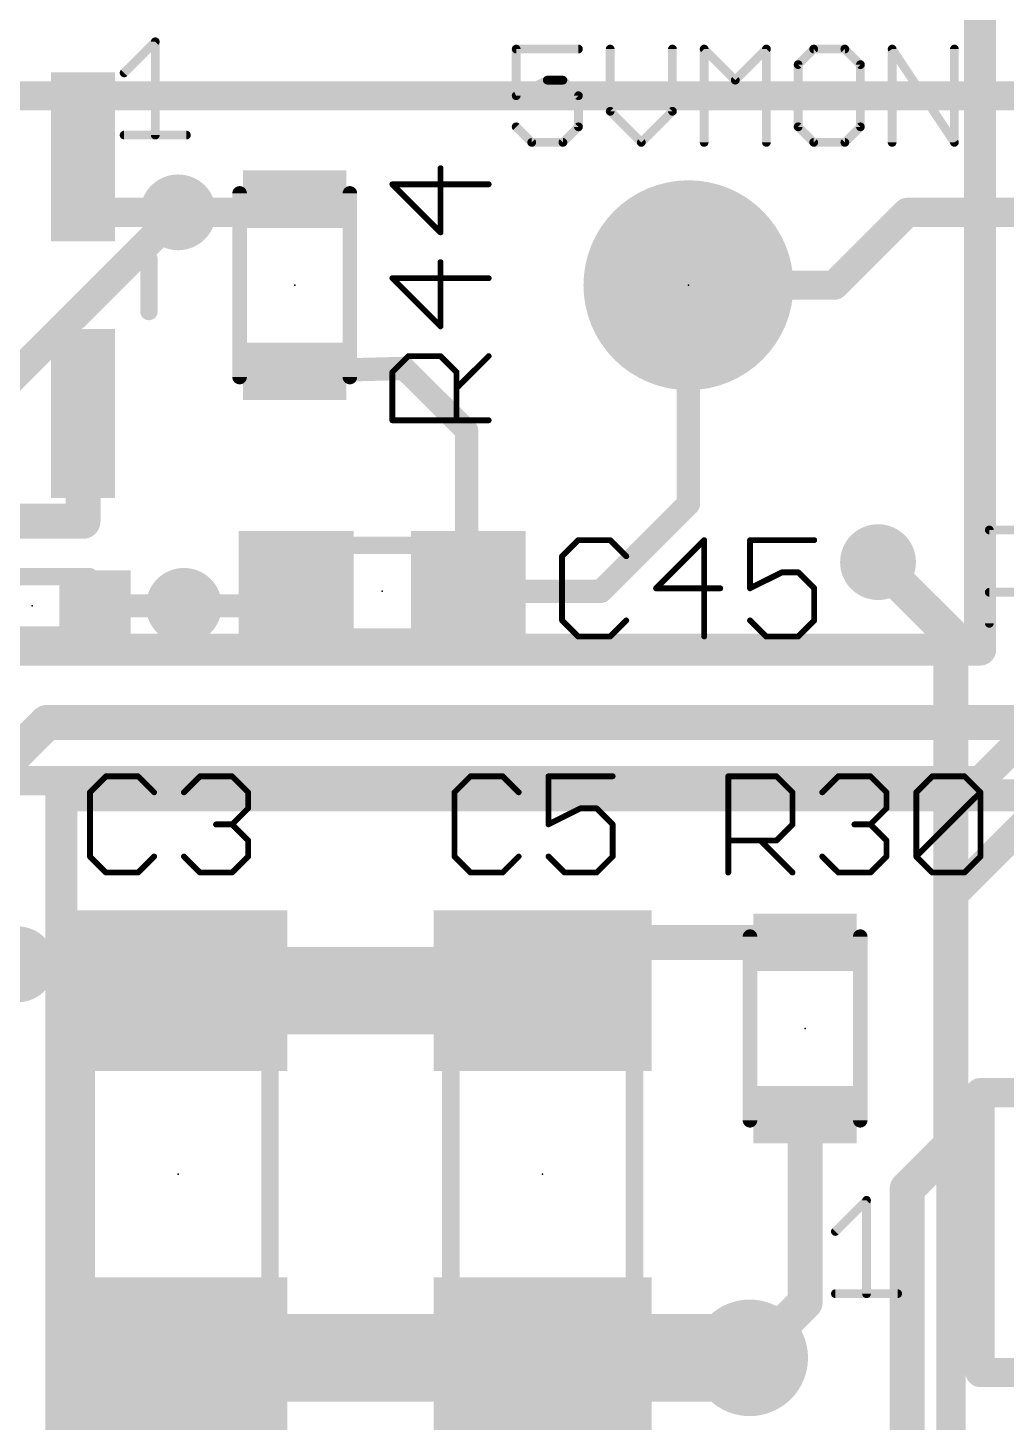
# Model space of a CAD drawing. Extents: x -19 to 124, y 0 to 88.
# Drawn here: x 31.08 to 39.6, y 44.07 to 56.22 of the extents above; entities that cross this region are included whole.
import ezdxf

# ---------------------------------------------------------------- set-up
doc = ezdxf.new("R2010")
doc.units = 0
for name, color, linetype in [('1', 12, 'CONTINUOUS'), ('15', 21, 'CONTINUOUS'), ('16', 132, 'CONTINUOUS'), ('17', 110, 'CONTINUOUS'), ('18', 110, 'CONTINUOUS'), ('2', 110, 'CONTINUOUS'), ('21', 253, 'CONTINUOUS'), ('23', 53, 'CONTINUOUS'), ('25', 253, 'CONTINUOUS')]:
    doc.layers.add(name, color=color, linetype=linetype)

# ---------------------------------------------------------------- blocks, each defined once
blk = doc.blocks.new('ROUNDP')
at = {"const_width": 0.5}
blk.add_lwpolyline([(0, -0.25, 1), (0, 0.25, 1), (0, -0.25)], format="xyb", dxfattribs=at)
blk = doc.blocks.new('RECT')
blk.add_solid([(-0.5, -0.5), (0.5, -0.5), (-0.5, 0.5), (0.5, 0.5)])
blk = doc.blocks.new('ROUNDV')
at = {"const_width": 0.5}
blk.add_lwpolyline([(0, -0.25, 1), (0, 0.25, 1), (0, -0.25)], format="xyb", dxfattribs=at)

msp = doc.modelspace()

# ---------------------------------------------------------------- linework, layer by layer
at = {"layer": '1'}
for points, const_width in [([(31.557, 54.61), (31.557, 55.0926)], 0.254), ([(33.311, 54.61), (33.401, 54.725)], 0.254), ([(32.385, 54.61), (31.557, 54.61)], 0.254), ([(32.385, 54.61), (33.311, 54.61)], 0.254), ([(36.83, 52.07), (36.83, 53.975)], 0.2032), ([(33.401, 53.225), (34.3546, 53.25)], 0.2032), ([(34.3546, 53.25), (34.8996, 52.705)], 0.2032), ([(31.557, 52.8574), (31.557, 51.9176)], 0.3048), ([(34.8996, 52.705), (34.8996, 51.3214)], 0.2032), ([(36.068, 51.308), (36.83, 52.07)], 0.2032), ([(31.557, 51.9176), (30.607, 51.9176)], 0.3048), ([(39.116, 50.927), (38.481, 51.562)], 0.3048), ([(33.286, 51.181), (33.413, 51.308)], 0.2032), ([(34.8996, 51.3214), (34.913, 51.308)], 0.2032), ([(34.913, 51.308), (36.068, 51.308)], 0.2032), ([(31.6611, 51.181), (32.4358, 51.181)], 0.2032), ([(32.4358, 51.181), (33.286, 51.181)], 0.2032), ([(39.116, 46.482), (39.116, 50.927)], 0.3048), ([(35.98, 48.248), (35.56, 47.828)], 0.254), ([(37.846, 48.248), (35.98, 48.248)], 0.3048), ([(32.055, 48.0568), (30.988, 48.0568)], 0.3048), ([(32.055, 47.498), (32.055, 48.0568)], 0.3048), ([(35.56, 47.828), (32.385, 47.828)], 0.762), ([(32.055, 47.498), (32.385, 47.828)], 0.3048), ([(37.846, 46.748), (37.846, 45.1104)], 0.3048), ([(38.735, 46.101), (39.116, 46.482)], 0.3048), ([(38.735, 39.932), (38.735, 46.101)], 0.3048), ([(37.846, 45.1104), (37.3634, 44.6278)], 0.3048), ([(32.385, 44.628), (32.385, 40.005)], 0.762), ([(32.385, 44.628), (35.56, 44.628)], 0.762), ([(35.56, 44.628), (35.56, 44.6278)], 0.762), ([(35.56, 44.6278), (37.3634, 44.6278)], 0.762)]:
    msp.add_lwpolyline(points, dxfattribs=dict(at, const_width=const_width))
for points, const_width in [([(31.6205, 55.0926, 1), (31.4935, 55.0926)], 0.127), ([(33.451, 54.6859, 1), (33.351, 54.7641)], 0.127), ([(31.557, 54.6735, 1), (31.557, 54.5465)], 0.127), ([(32.385, 54.6735, 1), (32.385, 54.5465)], 0.127), ([(32.385, 54.5465, 1), (32.385, 54.6735)], 0.127), ([(33.261, 54.6491, 1), (33.361, 54.5709)], 0.127), ([(33.311, 54.5465, 1), (33.311, 54.6735)], 0.127), ([(31.4935, 54.61, 1), (31.6205, 54.61)], 0.127), ([(36.8808, 53.975, 1), (36.7792, 53.975)], 0.1016), ([(34.3905, 53.2859, 1), (34.3187, 53.2141)], 0.1016), ([(34.3559, 53.1992, 1), (34.3533, 53.3008)], 0.1016), ([(33.3997, 53.2758, 1), (33.4023, 53.1742)], 0.1016), ([(31.6332, 52.8574, 1), (31.4808, 52.8574)], 0.1524), ([(34.9504, 52.705, 1), (34.8488, 52.705)], 0.1016), ([(34.8637, 52.6691, 1), (34.9355, 52.7409)], 0.1016), ([(36.8659, 52.0341, 1), (36.7941, 52.1059)], 0.1016), ([(31.557, 51.8414, 1), (31.557, 51.9938)], 0.1524), ([(36.7792, 52.07, 1), (36.8808, 52.07)], 0.1016), ([(31.4808, 51.9176, 1), (31.6332, 51.9176)], 0.1524), ([(38.5349, 51.6159, 1), (38.4271, 51.5081)], 0.1524), ([(33.4489, 51.2721, 1), (33.3771, 51.3439)], 0.1016), ([(34.9355, 51.3573, 1), (34.8637, 51.2855)], 0.1016), ([(34.913, 51.3588, 1), (34.913, 51.2572)], 0.1016), ([(34.8771, 51.2721, 1), (34.9489, 51.3439)], 0.1016), ([(36.0321, 51.3439, 1), (36.1039, 51.2721)], 0.1016), ([(36.068, 51.2572, 1), (36.068, 51.3588)], 0.1016), ([(31.6611, 51.2318, 1), (31.6611, 51.1302)], 0.1016), ([(32.4358, 51.2318, 1), (32.4358, 51.1302)], 0.1016), ([(32.4358, 51.1302, 1), (32.4358, 51.2318)], 0.1016), ([(33.286, 51.1302, 1), (33.286, 51.2318)], 0.1016), ([(34.8488, 51.3214, 1), (34.9504, 51.3214)], 0.1016), ([(33.2501, 51.2169, 1), (33.3219, 51.1451)], 0.1016), ([(39.1922, 50.927, 1), (39.0398, 50.927)], 0.1524), ([(39.0621, 50.8731, 1), (39.1699, 50.9809)], 0.1524), ([(35.98, 48.3242, 1), (35.98, 48.1718)], 0.1524), ([(36.0249, 48.2031, 1), (35.9351, 48.2929)], 0.127), ([(37.846, 48.1718, 1), (37.846, 48.3242)], 0.1524), ([(32.1312, 48.0568, 1), (31.9788, 48.0568)], 0.1524), ([(32.055, 47.9806, 1), (32.055, 48.133)], 0.1524), ([(32.385, 48.0185, 1), (32.385, 47.6375)], 0.381), ([(35.56, 47.6375, 1), (35.56, 48.0185)], 0.381), ([(32.4389, 47.7741, 1), (32.3311, 47.8819)], 0.1524), ([(35.5151, 47.8729, 1), (35.6049, 47.7831)], 0.127), ([(32.0011, 47.5519, 1), (32.1089, 47.4441)], 0.1524), ([(31.9788, 47.498, 1), (32.1312, 47.498)], 0.1524), ([(37.9222, 46.748, 1), (37.7698, 46.748)], 0.1524), ([(39.0398, 46.482, 1), (39.1922, 46.482)], 0.1524), ([(39.1699, 46.4281, 1), (39.0621, 46.5359)], 0.1524), ([(38.8112, 46.101, 1), (38.6588, 46.101)], 0.1524), ([(38.6811, 46.1549, 1), (38.7889, 46.0471)], 0.1524), ([(37.8999, 45.0565, 1), (37.7921, 45.1643)], 0.1524), ([(37.7698, 45.1104, 1), (37.9222, 45.1104)], 0.1524), ([(32.5755, 44.628, 1), (32.1945, 44.628)], 0.381), ([(32.385, 44.8185, 1), (32.385, 44.4375)], 0.381), ([(35.7505, 44.628, 1), (35.3695, 44.628)], 0.381), ([(35.56, 44.8183, 1), (35.56, 44.4373)], 0.381), ([(35.56, 44.4375, 1), (35.56, 44.8185)], 0.381), ([(37.3634, 44.4373, 1), (37.3634, 44.8183)], 0.381), ([(35.3695, 44.6278, 1), (35.7505, 44.6278)], 0.381), ([(37.3095, 44.6817, 1), (37.4173, 44.5739)], 0.1524)]:
    msp.add_lwpolyline(points, format="xyb", dxfattribs=dict(at, const_width=const_width))
at = {"layer": '15', "const_width": 0.2794}
for points in [[(39.37, 50.8), (39.37, 78.232)], [(10.922, 50.8), (39.37, 50.8)], [(31.369, 49.53), (31.369, 43.18)], [(40.64, 49.53), (31.369, 49.53)]]:
    msp.add_lwpolyline(points, dxfattribs=at)
at = {"layer": '15', "const_width": 0.1397}
for points in [[(39.37, 50.7302, 1), (39.37, 50.8699)], [(39.3002, 50.8, 1), (39.4399, 50.8)], [(31.369, 49.5999, 1), (31.369, 49.4601)], [(31.4388, 49.53, 1), (31.2992, 49.53)]]:
    msp.add_lwpolyline(points, format="xyb", dxfattribs=at)
at = {"layer": '16', "const_width": 0.254}
for points in [[(28.194, 55.626), (42.037, 55.626)], [(30.1244, 52.3494), (32.385, 54.61)], [(38.1, 53.975), (38.735, 54.61)], [(44.45, 54.61), (38.735, 54.61)], [(36.83, 53.975), (38.1, 53.975)], [(39.37, 49.657), (43.18, 53.467)], [(39.116, 48.641), (42.799, 52.324)], [(21.844, 49.657), (39.37, 49.657)], [(39.116, 36.068), (39.116, 48.641)]]:
    msp.add_lwpolyline(points, dxfattribs=at)
at = {"layer": '16', "const_width": 0.127}
for points in [[(32.4299, 54.5651, 1), (32.3401, 54.6549)], [(38.735, 54.6735, 1), (38.735, 54.5465)], [(38.7799, 54.5651, 1), (38.6901, 54.6549)], [(36.83, 54.0385, 1), (36.83, 53.9115)], [(38.0551, 54.0199, 1), (38.1449, 53.9301)], [(38.1, 53.9115, 1), (38.1, 54.0385)], [(39.3251, 49.7019, 1), (39.4149, 49.6121)], [(39.37, 49.5935, 1), (39.37, 49.7205)], [(39.1795, 48.641, 1), (39.0525, 48.641)], [(39.0711, 48.6859, 1), (39.1609, 48.5961)]]:
    msp.add_lwpolyline(points, format="xyb", dxfattribs=at)
at = {"layer": '2', "const_width": 0.3048}
for points in [[(29.845, 48.768), (31.242, 50.165)], [(31.242, 50.165), (48.26, 50.165)]]:
    msp.add_lwpolyline(points, dxfattribs=at)
at = {"layer": '2', "const_width": 0.1524}
for points in [[(31.242, 50.2412, 1), (31.242, 50.0888)], [(31.2959, 50.1111, 1), (31.1881, 50.2189)]]:
    msp.add_lwpolyline(points, format="xyb", dxfattribs=at)
at = {"layer": '21'}
for points, const_width in [([(31.9151, 55.8254), (32.1863, 56.0966)], 0.0762), ([(32.1863, 56.0966), (32.1863, 55.2831)], 0.0762), ([(31.9151, 55.2831), (32.4574, 55.2831)], 0.0762), ([(32.921, 54.775), (32.921, 53.175)], 0.127), ([(33.881, 53.175), (33.881, 54.775)], 0.127), ([(32.131, 53.7464), (32.131, 54.2036)], 0.1524), ([(34.963, 51.708), (33.363, 51.708)], 0.1524), ([(33.363, 51.708), (33.363, 50.908)], 0.1524), ([(34.963, 50.908), (34.963, 51.708)], 0.1524), ([(31.615, 51.435), (30.615, 51.435)], 0.1524), ([(30.615, 50.927), (31.615, 50.927)], 0.1524), ([(33.363, 50.908), (34.963, 50.908)], 0.1524), ([(37.366, 48.298), (37.366, 46.698)], 0.127), ([(38.326, 46.698), (38.326, 48.298)], 0.127), ([(31.585, 47.828), (31.585, 44.628)], 0.1524), ([(33.185, 44.628), (33.185, 47.828)], 0.1524), ([(34.76, 47.828), (34.76, 44.628)], 0.1524), ([(36.36, 44.628), (36.36, 47.828)], 0.1524), ([(54.61, 46.9392), (39.37, 46.9392)], 0.254), ([(39.37, 46.9392), (39.37, 44.5008)], 0.254), ([(38.1098, 45.7289), (38.381, 46.0001)], 0.0762), ([(38.381, 46.0001), (38.381, 45.1866)], 0.0762), ([(38.1098, 45.1866), (38.6521, 45.1866)], 0.0762), ([(39.37, 44.5008), (54.61, 44.5008)], 0.254)]:
    msp.add_lwpolyline(points, dxfattribs=dict(at, const_width=const_width))
for points, const_width in [([(32.2053, 56.0966, 1), (32.1672, 56.0966)], 0.0381), ([(32.1997, 56.0831, 1), (32.1728, 56.1101)], 0.0381), ([(31.9016, 55.8389, 1), (31.9286, 55.812)], 0.0381), ([(31.9151, 55.3022, 1), (31.9151, 55.2641)], 0.0381), ([(32.1672, 55.2831, 1), (32.2053, 55.2831)], 0.0381), ([(32.4574, 55.2641, 1), (32.4574, 55.3022)], 0.0381), ([(32.9528, 54.775, 1), (32.8892, 54.775)], 0.0635), ([(33.9128, 54.775, 1), (33.8492, 54.775)], 0.0635), ([(32.1691, 54.2036, 1), (32.0929, 54.2036)], 0.0762), ([(32.0929, 53.7464, 1), (32.1691, 53.7464)], 0.0762), ([(32.8892, 53.175, 1), (32.9528, 53.175)], 0.0635), ([(33.8492, 53.175, 1), (33.9128, 53.175)], 0.0635), ([(33.363, 51.7461, 1), (33.363, 51.6699)], 0.0762), ([(33.4011, 51.708, 1), (33.3249, 51.708)], 0.0762), ([(35.0011, 51.708, 1), (34.9249, 51.708)], 0.0762), ([(34.963, 51.6699, 1), (34.963, 51.7461)], 0.0762), ([(31.615, 51.3969, 1), (31.615, 51.4731)], 0.0762), ([(31.615, 50.8889, 1), (31.615, 50.9651)], 0.0762), ([(33.363, 50.9461, 1), (33.363, 50.8699)], 0.0762), ([(33.3249, 50.908, 1), (33.4011, 50.908)], 0.0762), ([(34.9249, 50.908, 1), (35.0011, 50.908)], 0.0762), ([(34.963, 50.8699, 1), (34.963, 50.9461)], 0.0762), ([(37.3978, 48.298, 1), (37.3342, 48.298)], 0.0635), ([(38.3578, 48.298, 1), (38.2942, 48.298)], 0.0635), ([(31.6231, 47.828, 1), (31.5469, 47.828)], 0.0762), ([(33.2231, 47.828, 1), (33.1469, 47.828)], 0.0762), ([(34.7981, 47.828, 1), (34.7219, 47.828)], 0.0762), ([(36.3981, 47.828, 1), (36.3219, 47.828)], 0.0762), ([(39.37, 47.0027, 1), (39.37, 46.8757)], 0.127), ([(39.4335, 46.9392, 1), (39.3065, 46.9392)], 0.127), ([(37.3342, 46.698, 1), (37.3978, 46.698)], 0.0635), ([(38.2942, 46.698, 1), (38.3578, 46.698)], 0.0635), ([(38.4, 46.0001, 1), (38.3619, 46.0001)], 0.0381), ([(38.3944, 45.9866, 1), (38.3675, 46.0136)], 0.0381), ([(38.0963, 45.7424, 1), (38.1233, 45.7155)], 0.0381), ([(38.1098, 45.2057, 1), (38.1098, 45.1676)], 0.0381), ([(38.3619, 45.1866, 1), (38.4, 45.1866)], 0.0381), ([(38.6521, 45.1676, 1), (38.6521, 45.2057)], 0.0381), ([(31.5469, 44.628, 1), (31.6231, 44.628)], 0.0762), ([(33.1469, 44.628, 1), (33.2231, 44.628)], 0.0762), ([(34.7219, 44.628, 1), (34.7981, 44.628)], 0.0762), ([(36.3219, 44.628, 1), (36.3981, 44.628)], 0.0762), ([(39.37, 44.5643, 1), (39.37, 44.4373)], 0.127), ([(39.3065, 44.5008, 1), (39.4335, 44.5008)], 0.127)]:
    msp.add_lwpolyline(points, format="xyb", dxfattribs=dict(at, const_width=const_width))
at = {"layer": '23'}
for p in [(33.401, 53.975), (36.83, 53.975), (34.163, 51.308), (31.115, 51.181), (37.846, 47.498), (32.385, 46.228), (35.56, 46.228)]:
    msp.add_point(p, dxfattribs=at)
at = {"layer": '25'}
for points, const_width in [([(35.872, 56.0331), (35.3297, 56.0331)], 0.0762), ([(35.3297, 56.0331), (35.3297, 55.6263)], 0.0762), ([(36.1482, 56.0331), (36.1482, 55.4908)], 0.0762), ([(36.6906, 55.4908), (36.6906, 56.0331)], 0.0762), ([(36.9668, 55.2196), (36.9668, 56.0331)], 0.0762), ([(36.9668, 56.0331), (37.238, 55.7619)], 0.0762), ([(37.238, 55.7619), (37.5091, 56.0331)], 0.0762), ([(37.5091, 56.0331), (37.5091, 55.2196)], 0.0762), ([(37.921, 56.0331), (37.7854, 55.8975)], 0.0762), ([(38.1921, 56.0331), (37.921, 56.0331)], 0.0762), ([(38.3277, 55.8975), (38.1921, 56.0331)], 0.0762), ([(38.604, 55.2196), (38.604, 56.0331)], 0.0762), ([(38.604, 56.0331), (39.1463, 55.2196)], 0.0762), ([(39.1463, 55.2196), (39.1463, 56.0331)], 0.0762), ([(37.7854, 55.8975), (37.7854, 55.3552)], 0.0762), ([(38.3277, 55.3552), (38.3277, 55.8975)], 0.0762), ([(35.3297, 55.6263), (35.6008, 55.7619)], 0.0762), ([(35.6008, 55.7619), (35.7364, 55.7619)], 0.0762), ([(35.7364, 55.7619), (35.872, 55.6263)], 0.0762), ([(35.872, 55.6263), (35.872, 55.3552)], 0.0762), ([(36.1482, 55.4908), (36.4194, 55.2196)], 0.0762), ([(36.4194, 55.2196), (36.6906, 55.4908)], 0.0762), ([(35.4652, 55.2196), (35.3297, 55.3552)], 0.0762), ([(35.872, 55.3552), (35.7364, 55.2196)], 0.0762), ([(37.7854, 55.3552), (37.921, 55.2196)], 0.0762), ([(38.1921, 55.2196), (38.3277, 55.3552)], 0.0762), ([(35.7364, 55.2196), (35.4652, 55.2196)], 0.0762), ([(37.921, 55.2196), (38.1921, 55.2196)], 0.0762), ([(34.6706, 54.4351), (34.6706, 54.9944)], 0.0508), ([(35.0901, 54.8545), (34.2512, 54.8545)], 0.0508), ([(34.2512, 54.8545), (34.6706, 54.4351)], 0.0508), ([(34.6706, 53.6165), (34.6706, 54.1758)], 0.0508), ([(35.0901, 54.036), (34.2512, 54.036)], 0.0508), ([(34.2512, 54.036), (34.6706, 53.6165)], 0.0508), ([(34.2512, 53.2174), (34.391, 53.3572)], 0.0508), ([(34.391, 53.3572), (34.6706, 53.3572)], 0.0508), ([(34.6706, 53.3572), (34.8105, 53.2174)], 0.0508), ([(34.8105, 53.0776), (35.0901, 53.3572)], 0.0508), ([(34.2512, 52.7979), (34.2512, 53.2174)], 0.0508), ([(34.8105, 53.2174), (34.8105, 52.7979)], 0.0508), ([(35.0901, 52.7979), (34.2512, 52.7979)], 0.0508), ([(39.4502, 51.0286), (39.4502, 51.8421)], 0.0762), ([(39.4502, 51.8421), (39.857, 51.8421)], 0.0762), ([(35.869, 51.7532), (35.7291, 51.6134)], 0.0508), ([(36.1486, 51.7532), (35.869, 51.7532)], 0.0508), ([(36.2884, 51.6134), (36.1486, 51.7532)], 0.0508), ([(36.9672, 51.7532), (36.5477, 51.3338)], 0.0508), ([(36.9672, 50.9143), (36.9672, 51.7532)], 0.0508), ([(37.9256, 51.7532), (37.3663, 51.7532)], 0.0508), ([(37.3663, 51.7532), (37.3663, 51.3338)], 0.0508), ([(35.7291, 51.6134), (35.7291, 51.0541)], 0.0508), ([(37.3663, 51.3338), (37.6459, 51.4736)], 0.0508), ([(37.6459, 51.4736), (37.7857, 51.4736)], 0.0508), ([(37.7857, 51.4736), (37.9256, 51.3338)], 0.0508), ([(36.5477, 51.3338), (37.107, 51.3338)], 0.0508), ([(37.9256, 51.3338), (37.9256, 51.0541)], 0.0508), ([(39.857, 51.2998), (39.4502, 51.2998)], 0.0762), ([(35.7291, 51.0541), (35.869, 50.9143)], 0.0508), ([(36.1486, 50.9143), (36.2884, 51.0541)], 0.0508), ([(37.5061, 50.9143), (37.3663, 51.0541)], 0.0508), ([(37.9256, 51.0541), (37.7857, 50.9143)], 0.0508), ([(35.869, 50.9143), (36.1486, 50.9143)], 0.0508), ([(37.7857, 50.9143), (37.5061, 50.9143)], 0.0508), ([(31.757, 49.6958), (31.6172, 49.556)], 0.0508), ([(32.0367, 49.6958), (31.757, 49.6958)], 0.0508), ([(32.1765, 49.556), (32.0367, 49.6958)], 0.0508), ([(32.4358, 49.556), (32.5756, 49.6958)], 0.0508), ([(32.5756, 49.6958), (32.8553, 49.6958)], 0.0508), ([(32.8553, 49.6958), (32.9951, 49.556)], 0.0508), ([(34.932, 49.6958), (34.7922, 49.556)], 0.0508), ([(35.2117, 49.6958), (34.932, 49.6958)], 0.0508), ([(35.3515, 49.556), (35.2117, 49.6958)], 0.0508), ([(36.1701, 49.6958), (35.6108, 49.6958)], 0.0508), ([(35.6108, 49.6958), (35.6108, 49.2764)], 0.0508), ([(37.1769, 48.8569), (37.1769, 49.6958)], 0.0508), ([(37.1769, 49.6958), (37.5964, 49.6958)], 0.0508), ([(37.5964, 49.6958), (37.7362, 49.556)], 0.0508), ([(37.9955, 49.556), (38.1353, 49.6958)], 0.0508), ([(38.1353, 49.6958), (38.415, 49.6958)], 0.0508), ([(38.415, 49.6958), (38.5548, 49.556)], 0.0508), ([(38.8141, 49.556), (38.9539, 49.6958)], 0.0508), ([(38.9539, 49.6958), (39.2335, 49.6958)], 0.0508), ([(39.2335, 49.6958), (39.3734, 49.556)], 0.0508), ([(31.6172, 49.556), (31.6172, 48.9967)], 0.0508), ([(32.9951, 49.556), (32.9951, 49.4162)], 0.0508), ([(34.7922, 49.556), (34.7922, 48.9967)], 0.0508), ([(37.7362, 49.556), (37.7362, 49.2764)], 0.0508), ([(38.5548, 49.556), (38.5548, 49.4162)], 0.0508), ([(38.8141, 48.9967), (38.8141, 49.556)], 0.0508), ([(38.8141, 48.9967), (39.3734, 49.556)], 0.0508), ([(39.3734, 49.556), (39.3734, 48.9967)], 0.0508), ([(32.9951, 49.4162), (32.8553, 49.2764)], 0.0508), ([(35.6108, 49.2764), (35.8904, 49.4162)], 0.0508), ([(35.8904, 49.4162), (36.0303, 49.4162)], 0.0508), ([(36.0303, 49.4162), (36.1701, 49.2764)], 0.0508), ([(38.5548, 49.4162), (38.415, 49.2764)], 0.0508), ([(32.8553, 49.2764), (32.7154, 49.2764)], 0.0508), ([(32.8553, 49.2764), (32.9951, 49.1365)], 0.0508), ([(36.1701, 49.2764), (36.1701, 48.9967)], 0.0508), ([(37.7362, 49.2764), (37.5964, 49.1365)], 0.0508), ([(38.415, 49.2764), (38.2751, 49.2764)], 0.0508), ([(38.415, 49.2764), (38.5548, 49.1365)], 0.0508), ([(32.9951, 49.1365), (32.9951, 48.9967)], 0.0508), ([(37.5964, 49.1365), (37.1769, 49.1365)], 0.0508), ([(37.4566, 49.1365), (37.7362, 48.8569)], 0.0508), ([(38.5548, 49.1365), (38.5548, 48.9967)], 0.0508), ([(31.6172, 48.9967), (31.757, 48.8569)], 0.0508), ([(32.0367, 48.8569), (32.1765, 48.9967)], 0.0508), ([(32.5756, 48.8569), (32.4358, 48.9967)], 0.0508), ([(32.9951, 48.9967), (32.8553, 48.8569)], 0.0508), ([(34.7922, 48.9967), (34.932, 48.8569)], 0.0508), ([(35.2117, 48.8569), (35.3515, 48.9967)], 0.0508), ([(35.7506, 48.8569), (35.6108, 48.9967)], 0.0508), ([(36.1701, 48.9967), (36.0303, 48.8569)], 0.0508), ([(38.1353, 48.8569), (37.9955, 48.9967)], 0.0508), ([(38.5548, 48.9967), (38.415, 48.8569)], 0.0508), ([(38.9539, 48.8569), (38.8141, 48.9967)], 0.0508), ([(39.3734, 48.9967), (39.2335, 48.8569)], 0.0508), ([(31.757, 48.8569), (32.0367, 48.8569)], 0.0508), ([(32.8553, 48.8569), (32.5756, 48.8569)], 0.0508), ([(34.932, 48.8569), (35.2117, 48.8569)], 0.0508), ([(36.0303, 48.8569), (35.7506, 48.8569)], 0.0508), ([(38.415, 48.8569), (38.1353, 48.8569)], 0.0508), ([(39.2335, 48.8569), (38.9539, 48.8569)], 0.0508)]:
    msp.add_lwpolyline(points, dxfattribs=dict(at, const_width=const_width))
for points, const_width in [([(35.3297, 56.0521, 1), (35.3297, 56.014)], 0.0381), ([(35.3487, 56.0331, 1), (35.3106, 56.0331)], 0.0381), ([(35.872, 56.014, 1), (35.872, 56.0521)], 0.0381), ([(36.1673, 56.0331, 1), (36.1292, 56.0331)], 0.0381), ([(36.7096, 56.0331, 1), (36.6715, 56.0331)], 0.0381), ([(36.9803, 56.0466, 1), (36.9533, 56.0196)], 0.0381), ([(36.9859, 56.0331, 1), (36.9478, 56.0331)], 0.0381), ([(37.5282, 56.0331, 1), (37.4901, 56.0331)], 0.0381), ([(37.5226, 56.0196, 1), (37.4957, 56.0466)], 0.0381), ([(37.921, 56.0521, 1), (37.921, 56.014)], 0.0381), ([(37.9344, 56.0196, 1), (37.9075, 56.0466)], 0.0381), ([(38.2056, 56.0466, 1), (38.1787, 56.0196)], 0.0381), ([(38.1921, 56.014, 1), (38.1921, 56.0521)], 0.0381), ([(38.623, 56.0331, 1), (38.5849, 56.0331)], 0.0381), ([(38.6198, 56.0437, 1), (38.5881, 56.0225)], 0.0381), ([(39.1653, 56.0331, 1), (39.1272, 56.0331)], 0.0381), ([(37.8044, 55.8975, 1), (37.7663, 55.8975)], 0.0381), ([(37.7719, 55.911, 1), (37.7989, 55.884)], 0.0381), ([(38.3468, 55.8975, 1), (38.3087, 55.8975)], 0.0381), ([(38.3142, 55.884, 1), (38.3412, 55.911)], 0.0381), ([(35.6008, 55.781, 1), (35.6008, 55.7429)], 0.0381), ([(35.6093, 55.7449, 1), (35.5923, 55.779)], 0.0381), ([(35.7499, 55.7754, 1), (35.7229, 55.7485)], 0.0381), ([(35.7364, 55.7429, 1), (35.7364, 55.781)], 0.0381), ([(37.2245, 55.7754, 1), (37.2514, 55.7485)], 0.0381), ([(37.2245, 55.7485, 1), (37.2514, 55.7754)], 0.0381), ([(35.3211, 55.6434, 1), (35.3382, 55.6093)], 0.0381), ([(35.891, 55.6263, 1), (35.8529, 55.6263)], 0.0381), ([(35.8585, 55.6129, 1), (35.8855, 55.6398)], 0.0381), ([(35.3106, 55.6263, 1), (35.3487, 55.6263)], 0.0381), ([(36.1617, 55.5042, 1), (36.1348, 55.4773)], 0.0381), ([(36.704, 55.4773, 1), (36.6771, 55.5042)], 0.0381), ([(36.1292, 55.4908, 1), (36.1673, 55.4908)], 0.0381), ([(36.6715, 55.4908, 1), (36.7096, 55.4908)], 0.0381), ([(35.3431, 55.3687, 1), (35.3162, 55.3417)], 0.0381), ([(35.8529, 55.3552, 1), (35.891, 55.3552)], 0.0381), ([(35.8855, 55.3417, 1), (35.8585, 55.3687)], 0.0381), ([(37.7989, 55.3687, 1), (37.7719, 55.3417)], 0.0381), ([(37.7663, 55.3552, 1), (37.8044, 55.3552)], 0.0381), ([(38.3087, 55.3552, 1), (38.3468, 55.3552)], 0.0381), ([(38.3412, 55.3417, 1), (38.3142, 55.3687)], 0.0381), ([(35.4652, 55.2386, 1), (35.4652, 55.2005)], 0.0381), ([(35.4518, 55.2061, 1), (35.4787, 55.2331)], 0.0381), ([(35.7229, 55.2331, 1), (35.7499, 55.2061)], 0.0381), ([(35.7364, 55.2005, 1), (35.7364, 55.2386)], 0.0381), ([(36.4059, 55.2331, 1), (36.4329, 55.2061)], 0.0381), ([(36.4059, 55.2061, 1), (36.4329, 55.2331)], 0.0381), ([(36.9478, 55.2196, 1), (36.9859, 55.2196)], 0.0381), ([(37.4901, 55.2196, 1), (37.5282, 55.2196)], 0.0381), ([(37.921, 55.2386, 1), (37.921, 55.2005)], 0.0381), ([(37.9075, 55.2061, 1), (37.9344, 55.2331)], 0.0381), ([(38.1787, 55.2331, 1), (38.2056, 55.2061)], 0.0381), ([(38.1921, 55.2005, 1), (38.1921, 55.2386)], 0.0381), ([(38.5849, 55.2196, 1), (38.623, 55.2196)], 0.0381), ([(39.1272, 55.2196, 1), (39.1653, 55.2196)], 0.0381), ([(39.1304, 55.209, 1), (39.1621, 55.2302)], 0.0381), ([(34.6833, 54.9944, 1), (34.6579, 54.9944)], 0.0254), ([(34.2512, 54.8672, 1), (34.2512, 54.8418)], 0.0254), ([(34.2602, 54.8635, 1), (34.2422, 54.8456)], 0.0254), ([(35.0901, 54.8418, 1), (35.0901, 54.8672)], 0.0254), ([(34.6579, 54.4351, 1), (34.6833, 54.4351)], 0.0254), ([(34.6617, 54.4261, 1), (34.6796, 54.4441)], 0.0254), ([(34.6833, 54.1758, 1), (34.6579, 54.1758)], 0.0254), ([(34.2512, 54.0487, 1), (34.2512, 54.0233)], 0.0254), ([(34.2602, 54.0449, 1), (34.2422, 54.027)], 0.0254), ([(35.0901, 54.0233, 1), (35.0901, 54.0487)], 0.0254), ([(34.6579, 53.6165, 1), (34.6833, 53.6165)], 0.0254), ([(34.6617, 53.6075, 1), (34.6796, 53.6255)], 0.0254), ([(34.391, 53.3699, 1), (34.391, 53.3445)], 0.0254), ([(34.4, 53.3482, 1), (34.382, 53.3662)], 0.0254), ([(34.6796, 53.3662, 1), (34.6617, 53.3482)], 0.0254), ([(34.6706, 53.3445, 1), (34.6706, 53.3699)], 0.0254), ([(35.0991, 53.3482, 1), (35.0811, 53.3662)], 0.0254), ([(34.2639, 53.2174, 1), (34.2385, 53.2174)], 0.0254), ([(34.2422, 53.2264, 1), (34.2602, 53.2084)], 0.0254), ([(34.8232, 53.2174, 1), (34.7978, 53.2174)], 0.0254), ([(34.8015, 53.2084, 1), (34.8194, 53.2264)], 0.0254), ([(34.8015, 53.0865, 1), (34.8194, 53.0686)], 0.0254), ([(34.2512, 52.8106, 1), (34.2512, 52.7852)], 0.0254), ([(34.2385, 52.7979, 1), (34.2639, 52.7979)], 0.0254), ([(34.7978, 52.7979, 1), (34.8232, 52.7979)], 0.0254), ([(35.0901, 52.7852, 1), (35.0901, 52.8106)], 0.0254), ([(39.4693, 51.8421, 1), (39.4312, 51.8421)], 0.0381), ([(39.4502, 51.8611, 1), (39.4502, 51.823)], 0.0381), ([(35.869, 51.7659, 1), (35.869, 51.7405)], 0.0254), ([(35.8779, 51.7442, 1), (35.86, 51.7622)], 0.0254), ([(36.1576, 51.7622, 1), (36.1396, 51.7442)], 0.0254), ([(36.1486, 51.7405, 1), (36.1486, 51.7659)], 0.0254), ([(36.9799, 51.7532, 1), (36.9545, 51.7532)], 0.0254), ([(36.9761, 51.7442, 1), (36.9582, 51.7622)], 0.0254), ([(37.3663, 51.7659, 1), (37.3663, 51.7405)], 0.0254), ([(37.379, 51.7532, 1), (37.3536, 51.7532)], 0.0254), ([(37.9256, 51.7405, 1), (37.9256, 51.7659)], 0.0254), ([(35.7418, 51.6134, 1), (35.7164, 51.6134)], 0.0254), ([(35.7202, 51.6224, 1), (35.7381, 51.6044)], 0.0254), ([(36.2794, 51.6044, 1), (36.2974, 51.6224)], 0.0254), ([(37.6459, 51.4863, 1), (37.6459, 51.4609)], 0.0254), ([(37.6516, 51.4622, 1), (37.6402, 51.4849)], 0.0254), ([(37.7947, 51.4826, 1), (37.7768, 51.4646)], 0.0254), ([(37.7857, 51.4609, 1), (37.7857, 51.4863)], 0.0254), ([(36.5477, 51.3465, 1), (36.5477, 51.3211)], 0.0254), ([(36.5387, 51.3427, 1), (36.5567, 51.3248)], 0.0254), ([(37.107, 51.3211, 1), (37.107, 51.3465)], 0.0254), ([(37.3606, 51.3451, 1), (37.372, 51.3224)], 0.0254), ([(37.3536, 51.3338, 1), (37.379, 51.3338)], 0.0254), ([(37.9383, 51.3338, 1), (37.9129, 51.3338)], 0.0254), ([(37.9166, 51.3248, 1), (37.9345, 51.3427)], 0.0254), ([(39.4502, 51.3188, 1), (39.4502, 51.2807)], 0.0381), ([(35.7164, 51.0541, 1), (35.7418, 51.0541)], 0.0254), ([(35.7381, 51.0631, 1), (35.7202, 51.0451)], 0.0254), ([(36.2974, 51.0451, 1), (36.2794, 51.0631)], 0.0254), ([(37.3753, 51.0631, 1), (37.3573, 51.0451)], 0.0254), ([(37.9129, 51.0541, 1), (37.9383, 51.0541)], 0.0254), ([(37.9345, 51.0451, 1), (37.9166, 51.0631)], 0.0254), ([(39.4312, 51.0286, 1), (39.4693, 51.0286)], 0.0381), ([(35.869, 50.927, 1), (35.869, 50.9016)], 0.0254), ([(35.86, 50.9053, 1), (35.8779, 50.9233)], 0.0254), ([(36.1396, 50.9233, 1), (36.1576, 50.9053)], 0.0254), ([(36.1486, 50.9016, 1), (36.1486, 50.927)], 0.0254), ([(36.9545, 50.9143, 1), (36.9799, 50.9143)], 0.0254), ([(37.5061, 50.927, 1), (37.5061, 50.9016)], 0.0254), ([(37.4971, 50.9053, 1), (37.5151, 50.9233)], 0.0254), ([(37.7768, 50.9233, 1), (37.7947, 50.9053)], 0.0254), ([(37.7857, 50.9016, 1), (37.7857, 50.927)], 0.0254), ([(31.757, 49.7085, 1), (31.757, 49.6831)], 0.0254), ([(31.766, 49.6868, 1), (31.7481, 49.7048)], 0.0254), ([(32.0457, 49.7048, 1), (32.0277, 49.6868)], 0.0254), ([(32.0367, 49.6831, 1), (32.0367, 49.7085)], 0.0254), ([(32.5756, 49.7085, 1), (32.5756, 49.6831)], 0.0254), ([(32.5846, 49.6868, 1), (32.5666, 49.7048)], 0.0254), ([(32.8642, 49.7048, 1), (32.8463, 49.6868)], 0.0254), ([(32.8553, 49.6831, 1), (32.8553, 49.7085)], 0.0254), ([(34.932, 49.7085, 1), (34.932, 49.6831)], 0.0254), ([(34.941, 49.6868, 1), (34.9231, 49.7048)], 0.0254), ([(35.2207, 49.7048, 1), (35.2027, 49.6868)], 0.0254), ([(35.2117, 49.6831, 1), (35.2117, 49.7085)], 0.0254), ([(35.6108, 49.7085, 1), (35.6108, 49.6831)], 0.0254), ([(35.6235, 49.6958, 1), (35.5981, 49.6958)], 0.0254), ([(36.1701, 49.6831, 1), (36.1701, 49.7085)], 0.0254), ([(37.1896, 49.6958, 1), (37.1642, 49.6958)], 0.0254), ([(37.1769, 49.7085, 1), (37.1769, 49.6831)], 0.0254), ([(37.6054, 49.7048, 1), (37.5874, 49.6868)], 0.0254), ([(37.5964, 49.6831, 1), (37.5964, 49.7085)], 0.0254), ([(38.1353, 49.7085, 1), (38.1353, 49.6831)], 0.0254), ([(38.1443, 49.6868, 1), (38.1263, 49.7048)], 0.0254), ([(38.4239, 49.7048, 1), (38.406, 49.6868)], 0.0254), ([(38.415, 49.6831, 1), (38.415, 49.7085)], 0.0254), ([(38.9539, 49.7085, 1), (38.9539, 49.6831)], 0.0254), ([(38.9629, 49.6868, 1), (38.9449, 49.7048)], 0.0254), ([(39.2425, 49.7048, 1), (39.2246, 49.6868)], 0.0254), ([(39.2335, 49.6831, 1), (39.2335, 49.7085)], 0.0254), ([(31.6299, 49.556, 1), (31.6045, 49.556)], 0.0254), ([(31.6082, 49.565, 1), (31.6262, 49.547)], 0.0254), ([(32.1675, 49.547, 1), (32.1855, 49.565)], 0.0254), ([(32.4268, 49.565, 1), (32.4448, 49.547)], 0.0254), ([(33.0078, 49.556, 1), (32.9824, 49.556)], 0.0254), ([(32.9861, 49.547, 1), (33.0041, 49.565)], 0.0254), ([(34.8049, 49.556, 1), (34.7795, 49.556)], 0.0254), ([(34.7832, 49.565, 1), (34.8012, 49.547)], 0.0254), ([(35.3425, 49.547, 1), (35.3605, 49.565)], 0.0254), ([(37.7489, 49.556, 1), (37.7235, 49.556)], 0.0254), ([(37.7272, 49.547, 1), (37.7452, 49.565)], 0.0254), ([(37.9865, 49.565, 1), (38.0045, 49.547)], 0.0254), ([(38.5675, 49.556, 1), (38.5421, 49.556)], 0.0254), ([(38.5458, 49.547, 1), (38.5638, 49.565)], 0.0254), ([(38.8268, 49.556, 1), (38.8014, 49.556)], 0.0254), ([(38.8051, 49.565, 1), (38.8231, 49.547)], 0.0254), ([(39.3861, 49.556, 1), (39.3607, 49.556)], 0.0254), ([(39.3823, 49.547, 1), (39.3644, 49.565)], 0.0254), ([(39.3644, 49.547, 1), (39.3823, 49.565)], 0.0254), ([(32.9824, 49.4162, 1), (33.0078, 49.4162)], 0.0254), ([(33.0041, 49.4072, 1), (32.9861, 49.4252)], 0.0254), ([(35.8904, 49.4289, 1), (35.8904, 49.4035)], 0.0254), ([(35.8961, 49.4048, 1), (35.8848, 49.4275)], 0.0254), ([(36.0392, 49.4252, 1), (36.0213, 49.4072)], 0.0254), ([(36.0303, 49.4035, 1), (36.0303, 49.4289)], 0.0254), ([(38.5421, 49.4162, 1), (38.5675, 49.4162)], 0.0254), ([(38.5638, 49.4072, 1), (38.5458, 49.4252)], 0.0254), ([(32.7154, 49.2891, 1), (32.7154, 49.2637)], 0.0254), ([(32.8642, 49.2853, 1), (32.8463, 49.2674)], 0.0254), ([(32.8463, 49.2853, 1), (32.8642, 49.2674)], 0.0254), ([(32.8553, 49.2637, 1), (32.8553, 49.2891)], 0.0254), ([(35.6051, 49.2877, 1), (35.6165, 49.265)], 0.0254), ([(35.5981, 49.2764, 1), (35.6235, 49.2764)], 0.0254), ([(36.1828, 49.2764, 1), (36.1574, 49.2764)], 0.0254), ([(36.1611, 49.2674, 1), (36.1791, 49.2853)], 0.0254), ([(37.7235, 49.2764, 1), (37.7489, 49.2764)], 0.0254), ([(37.7452, 49.2674, 1), (37.7272, 49.2853)], 0.0254), ([(38.2751, 49.2891, 1), (38.2751, 49.2637)], 0.0254), ([(38.4239, 49.2853, 1), (38.406, 49.2674)], 0.0254), ([(38.406, 49.2853, 1), (38.4239, 49.2674)], 0.0254), ([(38.415, 49.2637, 1), (38.415, 49.2891)], 0.0254), ([(33.0078, 49.1365, 1), (32.9824, 49.1365)], 0.0254), ([(32.9861, 49.1276, 1), (33.0041, 49.1455)], 0.0254), ([(37.1769, 49.1492, 1), (37.1769, 49.1238)], 0.0254), ([(37.4655, 49.1455, 1), (37.4476, 49.1276)], 0.0254), ([(37.5874, 49.1455, 1), (37.6054, 49.1276)], 0.0254), ([(37.5964, 49.1238, 1), (37.5964, 49.1492)], 0.0254), ([(38.5675, 49.1365, 1), (38.5421, 49.1365)], 0.0254), ([(38.5458, 49.1276, 1), (38.5638, 49.1455)], 0.0254), ([(31.6262, 49.0057, 1), (31.6082, 48.9877)], 0.0254), ([(31.6045, 48.9967, 1), (31.6299, 48.9967)], 0.0254), ([(32.1855, 48.9877, 1), (32.1675, 49.0057)], 0.0254), ([(32.4448, 49.0057, 1), (32.4268, 48.9877)], 0.0254), ([(32.9824, 48.9967, 1), (33.0078, 48.9967)], 0.0254), ([(33.0041, 48.9877, 1), (32.9861, 49.0057)], 0.0254), ([(34.8012, 49.0057, 1), (34.7832, 48.9877)], 0.0254), ([(34.7795, 48.9967, 1), (34.8049, 48.9967)], 0.0254), ([(35.3605, 48.9877, 1), (35.3425, 49.0057)], 0.0254), ([(35.6198, 49.0057, 1), (35.6018, 48.9877)], 0.0254), ([(36.1574, 48.9967, 1), (36.1828, 48.9967)], 0.0254), ([(36.1791, 48.9877, 1), (36.1611, 49.0057)], 0.0254), ([(38.0045, 49.0057, 1), (37.9865, 48.9877)], 0.0254), ([(38.5421, 48.9967, 1), (38.5675, 48.9967)], 0.0254), ([(38.5638, 48.9877, 1), (38.5458, 49.0057)], 0.0254), ([(38.8231, 49.0057, 1), (38.8051, 48.9877)], 0.0254), ([(38.8051, 49.0057, 1), (38.8231, 48.9877)], 0.0254), ([(38.8014, 48.9967, 1), (38.8268, 48.9967)], 0.0254), ([(39.3607, 48.9967, 1), (39.3861, 48.9967)], 0.0254), ([(39.3823, 48.9877, 1), (39.3644, 49.0057)], 0.0254), ([(31.757, 48.8696, 1), (31.757, 48.8442)], 0.0254), ([(31.7481, 48.8479, 1), (31.766, 48.8659)], 0.0254), ([(32.0277, 48.8659, 1), (32.0457, 48.8479)], 0.0254), ([(32.0367, 48.8442, 1), (32.0367, 48.8696)], 0.0254), ([(32.5756, 48.8696, 1), (32.5756, 48.8442)], 0.0254), ([(32.5666, 48.8479, 1), (32.5846, 48.8659)], 0.0254), ([(32.8463, 48.8659, 1), (32.8642, 48.8479)], 0.0254), ([(32.8553, 48.8442, 1), (32.8553, 48.8696)], 0.0254), ([(34.932, 48.8696, 1), (34.932, 48.8442)], 0.0254), ([(34.9231, 48.8479, 1), (34.941, 48.8659)], 0.0254), ([(35.2027, 48.8659, 1), (35.2207, 48.8479)], 0.0254), ([(35.2117, 48.8442, 1), (35.2117, 48.8696)], 0.0254), ([(35.7506, 48.8696, 1), (35.7506, 48.8442)], 0.0254), ([(35.7416, 48.8479, 1), (35.7596, 48.8659)], 0.0254), ([(36.0213, 48.8659, 1), (36.0392, 48.8479)], 0.0254), ([(36.0303, 48.8442, 1), (36.0303, 48.8696)], 0.0254), ([(37.1642, 48.8569, 1), (37.1896, 48.8569)], 0.0254), ([(37.7272, 48.8479, 1), (37.7452, 48.8659)], 0.0254), ([(38.1353, 48.8696, 1), (38.1353, 48.8442)], 0.0254), ([(38.1263, 48.8479, 1), (38.1443, 48.8659)], 0.0254), ([(38.406, 48.8659, 1), (38.4239, 48.8479)], 0.0254), ([(38.415, 48.8442, 1), (38.415, 48.8696)], 0.0254), ([(38.9539, 48.8696, 1), (38.9539, 48.8442)], 0.0254), ([(38.9449, 48.8479, 1), (38.9629, 48.8659)], 0.0254), ([(39.2246, 48.8659, 1), (39.2425, 48.8479)], 0.0254), ([(39.2335, 48.8442, 1), (39.2335, 48.8696)], 0.0254)]:
    msp.add_lwpolyline(points, format="xyb", dxfattribs=dict(at, const_width=const_width))

# ---------------------------------------------------------------- block references
at = {"layer": '1'}
for p, xscale, yscale, rotation in [((31.557, 55.0926), 1.4732, 0.5588, 270), ((33.401, 54.725), 0.5, 0.9, 270), ((31.557, 52.8574), 1.4732, 0.5588, 270), ((33.401, 53.225), 0.5, 0.9, 270), ((32.385, 47.828), 1.4, 1.9, 90), ((35.56, 47.828), 1.4, 1.9, 90), ((37.846, 48.248), 0.5, 0.9, 90), ((37.846, 46.748), 0.5, 0.9, 90), ((32.385, 44.628), 1.4, 1.9, 90), ((35.56, 44.628), 1.4, 1.9, 90)]:
    msp.add_blockref('RECT', p, dxfattribs=dict(at, xscale=xscale, yscale=yscale, rotation=rotation))
at = {"layer": '1', "yscale": 1.05, "rotation": 180}
for p in [(33.413, 51.308), (34.913, 51.308)]:
    msp.add_blockref('RECT', p, dxfattribs=at)
at = {"layer": '1', "xscale": 0.62, "yscale": 0.62}
msp.add_blockref('RECT', (31.6611, 51.181), dxfattribs=at)
at = {"layer": '17', "xscale": 1.8288, "yscale": 1.8288}
msp.add_blockref('ROUNDP', (36.83, 53.975), dxfattribs=at)
msp.add_blockref('ROUNDP', (36.83, 53.975), dxfattribs=at)
msp.add_blockref('ROUNDP', (36.83, 53.975), dxfattribs=at)
msp.add_blockref('ROUNDP', (36.83, 53.975), dxfattribs=at)
at = {"layer": '18'}
for p, xscale, yscale in [((32.385, 54.61), 0.6604, 0.6604), ((32.385, 54.61), 0.6604, 0.6604), ((38.481, 51.562), 0.6604, 0.6604), ((38.481, 51.562), 0.6604, 0.6604), ((32.4358, 51.181), 0.6604, 0.6604), ((32.4358, 51.181), 0.6604, 0.6604), ((30.988, 48.0568), 0.6604, 0.6604), ((30.988, 48.0568), 0.6604, 0.6604), ((37.3634, 44.6278), 1.016, 1.016), ((37.3634, 44.6278), 1.016, 1.016)]:
    msp.add_blockref('ROUNDV', p, dxfattribs=dict(at, xscale=xscale, yscale=yscale))

doc.saveas('drawing.dxf')
